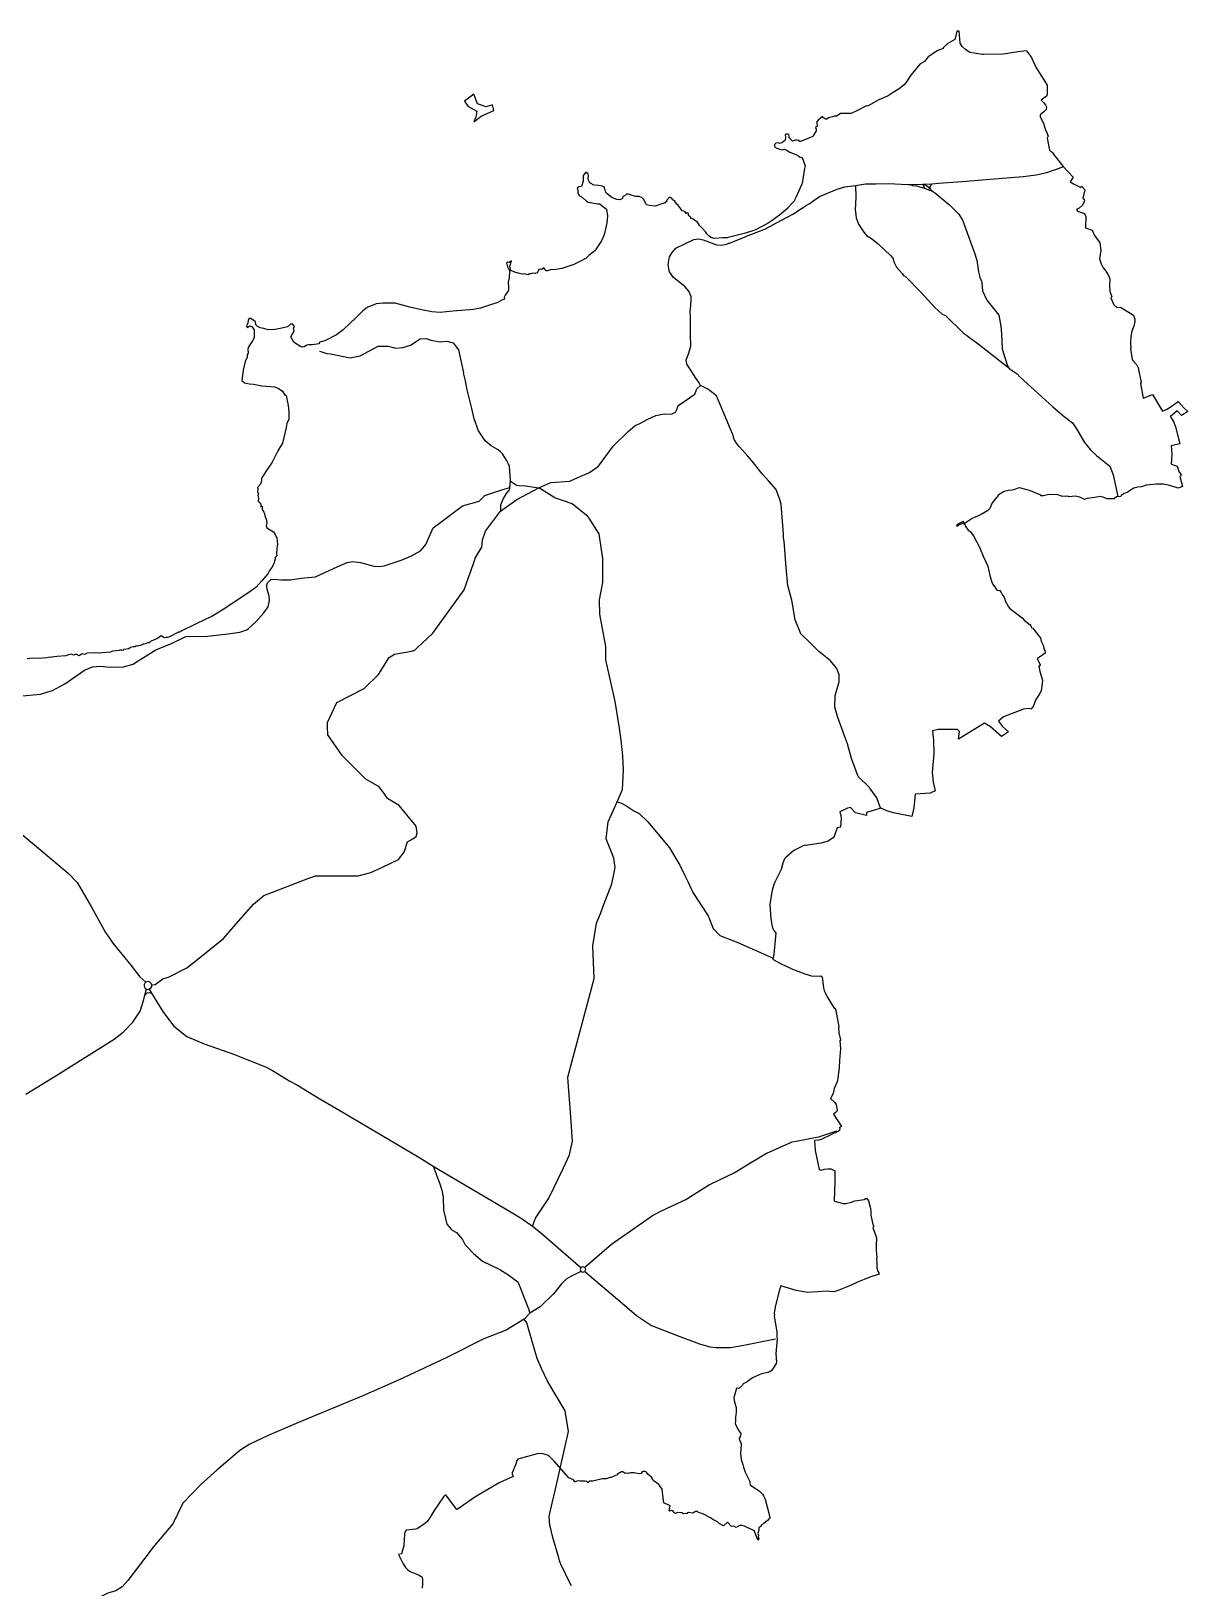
# Model space of a CAD drawing. Extents: x 0 to 452, y 0 to 685.
# Drawn here: x 266.8 to 339.8, y 420 to 518.3 of the extents above; entities that cross this region are included whole.
import ezdxf

# ---------------------------------------------------------------- set-up
doc = ezdxf.new("R2010")
doc.units = 0
doc.layers.get('0').update_dxf_attribs({"linetype": 'CONTINUOUS'})

msp = doc.modelspace()

# ---------------------------------------------------------------- linework, layer by layer
at = {"color": 7}
for points in [[(325.172917, 518.105981), (325.077005, 517.795095), (324.650365, 517.539332), (324.343889, 517.269236), (324.360425, 517.220729), (324.01316, 517.091745), (323.412335, 516.69046), (323.1698, 516.389496), (322.887578, 516.232951), (322.319826, 515.537318), (321.996814, 515.06217), (321.917439, 514.945312), (321.573481, 514.684037), (321.206372, 514.445912), (320.87013, 514.226528), (320.300174, 513.980686), (319.775417, 513.687439), (319.583594, 513.573889), (319.503116, 513.606962), (318.937569, 513.299384), (318.588099, 513.128507), (318.539592, 513.127405), (318.00822, 513.114175), (317.880338, 513.107561), (317.603629, 512.924557), (317.562838, 512.970859), (317.371016, 512.912431), (317.111944, 512.838568), (316.999497, 512.7625), (316.928941, 512.752578), (316.859488, 512.827543), (316.807674, 512.852899), (316.726094, 512.937787), (316.453793, 512.702969), (316.360087, 512.573984), (316.404184, 512.392083), (316.390955, 512.323732), (316.297248, 512.239948), (316.345755, 512.118681), (316.335833, 512.026076), (316.140703, 511.705269), (316.121962, 511.673299), (315.346953, 511.346979), (315.308368, 511.354696), (315.215764, 511.413125), (315.112136, 511.434071), (315.010712, 511.439583), (314.840937, 511.375642), (314.64691, 511.552031), (314.639193, 511.622587), (314.633681, 511.679913), (314.60171, 511.767005), (314.544384, 511.813307), (314.434141, 511.822127), (314.386736, 511.781337), (314.408785, 511.629201), (314.377917, 511.439583), (314.242318, 511.315009), (314.071441, 511.224609), (313.941354, 511.25658), (313.796936, 511.241146), (313.714254, 511.161771), (313.709844, 511.022864), (313.846545, 510.935773), (314.040573, 510.868524)], [(325.362535, 518.307726), (325.222526, 518.316545), (325.172917, 518.105981)], [(325.575304, 517.326562), (325.55987, 517.350816), (325.423168, 517.56579), (325.362535, 518.307726)], [(329.604688, 517.071901), (329.916675, 516.646363), (330.196693, 516.049948), (330.413872, 515.70158), (330.917682, 514.915547), (330.91658, 514.321337), (330.877995, 514.207787), (330.541754, 513.948715), (330.68066, 513.815321), (330.818463, 513.667595), (330.868073, 513.528689), (330.840512, 513.378759), (330.704913, 513.214496), (330.473403, 513.029288), (330.482222, 512.917943), (330.694991, 512.435078), (330.754523, 512.244357), (330.970599, 511.695347), (330.923194, 511.549826), (331.058793, 510.806788), (331.141476, 510.727413), (331.23849, 510.674496), (331.35204, 510.495903), (331.91428, 509.766094), (332.556997, 509.099123), (332.365174, 508.801467), (332.582352, 508.682405), (332.693698, 508.615156), (333.036554, 508.451996), (333.090573, 508.525859), (333.290113, 508.288837), (333.157821, 507.777309), (333.251528, 507.71888), (333.26145, 507.590998), (333.112622, 507.302162), (332.931823, 507.132387), (332.773073, 507.050807), (332.832604, 506.959306), (333.279088, 506.806068), (333.347439, 506.613142), (333.33421, 505.90428), (333.748724, 505.746632), (333.898655, 505.42362), (334.193004, 505.016823), (334.233793, 504.948472), (334.297734, 504.479939), (334.20954, 503.937543), (334.319783, 503.637682), (334.443255, 503.367587), (334.566727, 503.224271), (334.790521, 502.894644), (334.863281, 502.681875), (334.851155, 502.238698), (334.872101, 501.893637), (334.987856, 501.551884), (334.928325, 501.48684), (335.12566, 501.037049), (335.305356, 500.867274), (335.537969, 500.899245), (336.357075, 500.394332), (336.456293, 500.128646), (336.444167, 499.98533), (336.379123, 499.682162), (336.254549, 499.383403), (336.183993, 499.048264), (336.163047, 498.669028), (336.189505, 498.312943), (336.177379, 498.283177), (336.287622, 497.586441), (336.332821, 497.508168), (336.557717, 497.283273), (336.653629, 497.064991), (336.845451, 496.143359), (336.805764, 496.063984), (336.965616, 495.14566), (337.552109, 495.388194), (338.200338, 494.321042), (338.482561, 494.462153), (338.829826, 494.683741), (339.17599, 494.947222), (339.56625, 494.508455), (339.792248, 494.305607), (339.384349, 494.063073), (339.112049, 494.355217), (338.794549, 494.074097), (338.665564, 494.016771), (338.904792, 493.62651), (339.018342, 493.332162), (339.288437, 492.256189), (338.746042, 492.141537), (338.77691, 491.625599), (338.758168, 491.262899), (338.74053, 490.980677), (339.114254, 490.847283), (339.234418, 490.481276), (339.381042, 490.299375), (339.295052, 490.200156), (339.44388, 489.578385), (339.181502, 489.470347), (338.65013, 489.634609), (338.232309, 489.71178), (337.807873, 489.722804), (337.171771, 489.663273), (336.876319, 489.557439), (336.630477, 489.529878), (336.385738, 489.468142), (336.178481, 489.350182), (335.999887, 489.215686), (335.766172, 489.139618), (335.578759, 488.996302), (335.56112, 488.936771), (335.28, 488.915825), (335.143299, 488.801172), (334.704531, 488.798967), (334.424514, 488.902595), (334.255842, 488.935668), (333.929523, 488.880547), (333.431224, 488.808889), (333.260347, 488.755972), (332.98474, 488.891571), (332.671649, 488.964332), (332.306745, 488.91803), (332.209731, 488.964332), (332.074132, 488.95), (331.824983, 488.970946), (331.585755, 489.052526), (331.027925, 489.066857), (330.68066, 488.983073), (330.514193, 488.98197), (330.505373, 489.017248), (329.869271, 489.292856), (329.56059, 489.382153), (329.172535, 489.490191), (329.070009, 489.473655), (328.868264, 489.38987), (328.701797, 489.333646), (328.465877, 489.316007), (328.202396, 489.254271), (327.951042, 489.117569), (327.815443, 489.007326), (327.442821, 488.544306), (327.298403, 488.19263), (327.157292, 488.03388), (326.740573, 487.794653), (326.188255, 487.542196), (325.736259, 487.253359), (325.67783, 487.275408), (325.617196, 487.371319), (325.266623, 487.194931), (325.187248, 487.113351), (325.221424, 487.065946), (325.363637, 487.172882), (325.622708, 487.258871), (325.651372, 487.20816), (325.712005, 487.185009), (325.738463, 487.093507), (325.931389, 486.811285), (326.044939, 486.734114), (326.269835, 486.459609), (326.643559, 485.739722), (326.868455, 485.166458), (327.176033, 484.533663), (327.292891, 483.955989), (327.443924, 483.467613), (327.715122, 483.059713), (327.769141, 483.002387), (327.899227, 483.021128), (328.020495, 482.875607), (328.100972, 482.703628), (328.196884, 482.580156), (328.280668, 482.310061), (328.473594, 481.966102), (328.566198, 481.867986), (329.345616, 481.2848), (329.463576, 481.128255), (329.839505, 480.841623), (329.883602, 480.773273), (329.897934, 480.678463), (330.00487, 480.623342), (330.220946, 480.348837), (330.356545, 480.176857), (330.488837, 480.025825), (330.528524, 479.804236), (330.691684, 479.503273), (330.702708, 479.322474), (330.769957, 479.215538), (330.779879, 479.058993)], [(329.604688, 517.071901), (329.079931, 517.017882), (328.163811, 516.867951), (326.910347, 516.841493), (326.843099, 516.850312), (326.041632, 516.973785), (325.751693, 517.150174), (325.575304, 517.326562)], [(295.919922, 513.664288), (295.505408, 513.534201), (294.9575, 513.727127), (294.732604, 514.338976), (294.152726, 513.888082), (294.346754, 513.582708), (294.918915, 513.257491), (294.852769, 512.88046), (294.741424, 512.591623), (295.198932, 512.938889), (296.003707, 513.309306), (295.919922, 513.664288)], [(314.194913, 510.814505), (314.310668, 510.865217), (314.342639, 510.855295), (314.448472, 510.82553), (314.679983, 510.683316), (315.16395, 510.484878), (315.220174, 510.42204), (315.268681, 510.407708), (315.324905, 510.368021), (315.454991, 510.34487), (315.633585, 509.809088), (315.622561, 509.734123), (315.598307, 509.642621), (315.585078, 509.54671), (315.450582, 508.689019), (315.438455, 508.647127), (315.050399, 507.823611), (314.980946, 507.67809), (314.978741, 507.614149), (314.956693, 507.589896), (314.828811, 507.450989), (314.538872, 507.158845), (314.548793, 507.135694), (314.401068, 507.014427), (314.028446, 506.694722), (313.559913, 506.361788), (313.317379, 506.203038), (313.030747, 506.039878), (312.960191, 506.003498), (312.518116, 505.778602), (312.275582, 505.698125), (311.920599, 505.580165), (311.873194, 505.566936), (311.531441, 505.471024), (310.79171, 505.284713), (310.746511, 505.268177), (310.720052, 505.258255), (310.651701, 505.270382), (310.423498, 505.265972), (309.946146, 505.227387), (309.806137, 505.249436), (309.674948, 505.311172), (309.555886, 505.392752), (309.430208, 505.526146), (309.368472, 505.628672), (309.149088, 505.875616), (308.974905, 506.048698), (308.858047, 506.25375), (308.753316, 506.325408), (308.582439, 506.449982), (308.462274, 506.496285), (308.381797, 506.604323), (308.272656, 506.687005), (308.286988, 506.800556), (308.191076, 506.838038), (308.124931, 506.797248), (308.041146, 506.926232), (307.886806, 506.973637), (307.801918, 507.097109), (307.606788, 507.352873), (307.53513, 507.40138), (307.42599, 507.588793), (307.33559, 507.654939), (307.273854, 507.663759), (307.247396, 507.726597), (307.156997, 507.799357), (307.119514, 507.811484), (307.072109, 507.826918), (306.892413, 507.621866), (306.919974, 507.550208), (306.856033, 507.513828), (306.73697, 507.458707), (306.528611, 507.402482), (306.198984, 507.276806), (305.971884, 507.284523), (305.806519, 507.307674), (305.624618, 507.355078), (305.572804, 507.469731), (305.431693, 507.710061), (305.347908, 507.788333), (305.166007, 507.876528), (304.959852, 507.88645), (304.72283, 507.937162), (304.567387, 508.012127), (304.493524, 508.016537), (304.366745, 508.030868), (304.257604, 507.912908), (304.136337, 507.868811), (304.109879, 507.75526), (303.956641, 507.673681), (303.767023, 507.688012), (303.591736, 507.747543), (303.451727, 507.821406), (303.154071, 508.048507), (303.070287, 508.135599), (303.014062, 508.308681), (302.969965, 508.378134), (302.989809, 508.458611), (302.831059, 508.525859), (302.603958, 508.579878), (302.376858, 508.595312), (302.250078, 508.606337), (302.185035, 508.676892), (302.062665, 508.739731), (302.005338, 508.832335), (301.966754, 508.919427), (301.939193, 509.010929), (301.97447, 509.155347), (301.943602, 509.30197), (301.810208, 509.412213), (301.636024, 509.202752), (301.639332, 508.854384), (301.529088, 508.50822), (301.356007, 508.489479), (301.245764, 508.409002), (301.289861, 508.2723), (301.304193, 508.114653), (301.402309, 507.929444), (301.5798, 507.843455), (301.841076, 507.582179), (301.957934, 507.511623), (302.54112, 507.422326), (302.684436, 507.412405), (302.832162, 507.297752), (303.113281, 507.080573), (303.169505, 506.658342), (303.127613, 506.209653), (303.000833, 505.635287), (302.928073, 505.417005), (302.794679, 505.071944), (302.488203, 504.628767), (302.359219, 504.442457), (301.993212, 504.161337), (301.791467, 503.973924), (301.735243, 503.936441), (301.676814, 503.902266)], [(314.040573, 510.868524), (314.194913, 510.814505)], [(301.676814, 503.902266), (301.045122, 503.579253), (300.283342, 503.338924), (299.813707, 503.243012), (299.706771, 503.274982), (299.572274, 503.240807), (299.36171, 503.188993), (299.287847, 503.182378), (299.234931, 503.266163), (299.145634, 503.373099), (299.015547, 503.260651), (298.851285, 503.280495), (298.737734, 503.063316), (298.623082, 503.023628), (298.578984, 503.026936), (298.458819, 503.036857), (298.330938, 503.004887), (298.302274, 503.003785), (298.247153, 503.002682), (298.16888, 502.939844), (297.874531, 502.99276), (297.78303, 502.974019), (297.531675, 503.047882), (297.318906, 503.093082), (297.13921, 503.195607), (297.063143, 503.184583), (297.010226, 503.486649), (297.100625, 503.811866), (296.960616, 503.706033), (296.861398, 503.734696), (296.799662, 503.700521), (296.863602, 503.440347), (296.981562, 503.181276), (296.962821, 502.700616), (296.896675, 502.498871), (296.930851, 502.118533), (296.914314, 501.950963), (296.712569, 501.644488), (296.647526, 501.524323), (296.66296, 501.40526), (296.550512, 501.346832), (296.242934, 501.17816), (295.712665, 501.009488), (295.153733, 500.836406), (294.702838, 500.747109), (293.405278, 500.640174), (292.604913, 500.549774), (292.077951, 500.597179), (291.434132, 500.731675), (290.692196, 500.895937), (289.772769, 501.138472), (288.999965, 501.139575), (288.796016, 501.120833), (288.574427, 501.099887), (288.00888, 500.874991), (287.718941, 500.668837), (287.293403, 500.213533), (287.263637, 500.208021), (286.924088, 499.887213), (286.495243, 499.471597), (286.068602, 499.1552), (285.371866, 498.782578), (284.967274, 498.654696), (284.982708, 498.585243), (284.529609, 498.521302), (284.311328, 498.51138), (284.190061, 498.492639), (284.131632, 498.457361), (284.019184, 498.390113), (283.894609, 498.372474), (283.76783, 498.401137), (283.375365, 498.684462), (283.183542, 499.015191), (283.282761, 499.200399), (283.329062, 499.267648), (283.389696, 499.359149), (283.355521, 499.558689), (283.407335, 499.666727), (283.321345, 499.824375), (283.161493, 499.815556), (282.966363, 499.653498), (282.621302, 499.574123), (282.195764, 499.483724), (281.756997, 499.46829), (281.486901, 499.550972), (281.260903, 499.582943), (281.054748, 499.698698), (280.980886, 499.780278), (280.953325, 499.966588), (280.656771, 500.171641), (280.555347, 500.179357), (280.485894, 500.081241), (280.463845, 499.912569), (280.380061, 499.717439), (280.436285, 499.602787), (280.604957, 499.715234), (280.75158, 499.642474), (280.86513, 499.470495), (280.877257, 498.958967), (280.764809, 498.775963), (280.498021, 498.339401), (280.469358, 498.222543), (280.489201, 497.985521), (280.421953, 497.878585), (280.421953, 497.734167), (280.308403, 497.457457), (280.182726, 496.924982), (280.083507, 496.260217), (280.256588, 496.123516), (280.585113, 496.044141), (280.832057, 496.027604), (281.3502, 495.917361), (282.168203, 495.862239), (282.399713, 495.753099), (282.640043, 495.602066), (282.792179, 495.379375), (282.894705, 495.312127), (283.01928, 494.693663), (283.065582, 494.287969), (283.049045, 493.821641), (282.929983, 493.544931), (282.894705, 493.285859), (282.740365, 492.655269), (282.657682, 492.316823), (282.364436, 491.820729), (282.016068, 491.116276), (281.693056, 490.646641), (281.408629, 490.234332), (281.331458, 490.067864), (281.325946, 489.921241), (281.26421, 489.715087), (281.076797, 489.518854), (281.108768, 489.440582), (281.085616, 489.216788), (281.148455, 489.136311), (281.10546, 489.012838), (281.145148, 488.825425), (281.125304, 488.649037), (281.234444, 488.54651), (281.298386, 488.460521), (281.287361, 488.294054), (281.377761, 488.323819), (281.367838, 488.126484), (281.482491, 487.960017), (281.530998, 487.860799), (281.544227, 487.714175), (281.620295, 487.512431), (281.661085, 487.299662), (281.639037, 487.08138), (281.680929, 486.96342), (282.091033, 486.713168), (282.192457, 486.540087), (282.25309, 486.397873), (282.294983, 486.32842), (282.33908, 485.920521), (282.315929, 485.803663), (282.29388, 485.629479), (282.288368, 485.356076), (282.296085, 485.199531), (282.186944, 485.097005), (282.199071, 484.992274), (282.145052, 484.864392), (282.117491, 484.686901), (281.981893, 484.460903), (281.848498, 484.262465), (281.728333, 484.053003), (281.365634, 483.621953), (281.006241, 483.216259), (280.894896, 483.135781), (280.67441, 482.981441)], [(280.67441, 482.981441), (279.900504, 482.453377), (279.542213, 482.225174), (278.954618, 481.822787), (278.150946, 481.350946), (277.855495, 481.227474), (276.317604, 480.461285), (276.236024, 480.41829), (276.157752, 480.37309), (276.09822, 480.376398), (275.479757, 480.066614), (275.395972, 480.044566), (275.314393, 480.033542), (275.23171, 480.024722), (275.123672, 480.053385), (275.039887, 480.121736), (274.961615, 480.120634), (274.770894, 479.979523), (274.526155, 479.880304), (274.366302, 479.807543), (274.323307, 479.786597), (274.239523, 479.700607), (274.163455, 479.70171), (273.945174, 479.619028), (273.883438, 479.638871), (273.854774, 479.599184), (273.800755, 479.576033), (273.688307, 479.545165), (273.499792, 479.493351), (273.451285, 479.50658), (273.39947, 479.490043), (273.350963, 479.453663), (273.278203, 479.444844), (273.233004, 479.460278), (273.070946, 479.405156), (272.97283, 479.320269), (272.639896, 479.280582), (272.585877, 479.213333), (272.518629, 479.249713), (272.395156, 479.235382), (272.352162, 479.213333), (271.945365, 479.169236), (271.791024, 479.121832), (271.054601, 479.053481), (270.83191, 479.065607), (270.343533, 479.043559), (270.167144, 478.973003), (270.012804, 479.012691), (269.828698, 478.879297), (269.644592, 478.997257), (269.48474, 478.925599), (269.324887, 478.982925), (269.159523, 478.938828), (268.980929, 478.880399), (268.423099, 478.831892), (268.098984, 478.808741), (268.041658, 478.775668), (267.986537, 478.799922), (267.77928, 478.764644), (267.265547, 478.723854), (266.892925, 478.730469), (266.539045, 478.702908)], [(330.779879, 479.058993), (330.288194, 478.690781), (330.483325, 478.299418), (330.388516, 478.228863), (330.460174, 477.892621), (330.626641, 477.350226), (330.609002, 477.133047), (330.530729, 476.675538), (330.409462, 476.433003), (330.194488, 476.126528), (330.020304, 475.68776), (329.87809, 475.509167), (329.775564, 475.557674), (329.427196, 475.514679), (328.154991, 475.027405), (327.835287, 474.760616), (328.097665, 474.429887), (328.463672, 474.085929), (328.024905, 473.790477), (327.336988, 474.407838), (326.969879, 474.641554), (325.317335, 473.631727), (325.373559, 474.107977), (325.24678, 474.235859), (324.04513, 474.236962), (323.675816, 474.156484), (323.746372, 473.54684), (323.762908, 472.723325), (323.666997, 471.524982), (323.711094, 470.901007), (323.840078, 470.364123), (323.539115, 470.2175), (322.58, 470.145842), (322.494011, 469.281537), (322.365026, 468.732526), (321.227318, 468.978368), (320.806189, 469.093021), (320.43467, 469.271614), (319.509731, 468.98829), (319.506424, 468.804184), (318.828429, 468.966241), (318.502109, 469.306892), (318.314696, 469.271614), (317.828524, 469.027977)], [(317.828524, 469.027977), (317.89908, 468.754575), (317.918924, 468.63), (317.8627, 468.061146), (317.666467, 468.032482), (317.46803, 467.474653), (317.429444, 467.412917), (317.093203, 467.182509), (316.627977, 467.064549), (315.68099, 466.910208), (315.622561, 466.925642), (315.524444, 466.893672), (314.936849, 466.590503), (314.415399, 466.16276), (314.337127, 466.05803), (314.231293, 465.801163), (314.126562, 465.391059), (313.717561, 464.563134), (313.581962, 464.172873), (313.512509, 463.852066), (313.414393, 463.185095), (313.483845, 462.291024), (313.565425, 461.794931), (313.65362, 461.564523), (313.790321, 461.402465), (313.674566, 460.018915), (313.592986, 459.73559), (313.618342, 459.705825), (314.124358, 459.439037), (314.718568, 459.173351), (314.736207, 459.147995), (315.625868, 458.802934), (316.106528, 458.671745), (316.618056, 458.676155)], [(316.618056, 458.676155), (316.708455, 458.62875), (316.801059, 457.922092), (316.846259, 457.751215), (317.032569, 457.365364), (317.439366, 456.711623), (317.462518, 456.64658), (317.541893, 456.620121), (317.588194, 456.48783), (317.761276, 455.468082), (317.745842, 455.406345), (317.7723, 455.082231), (317.869314, 454.637951), (317.840651, 454.575113), (317.873724, 454.093351), (317.804271, 453.340391), (317.78553, 452.876267), (317.684106, 452.084722), (317.647726, 451.942509), (317.481259, 451.578707), (317.407396, 451.255694), (317.248646, 450.949219), (317.256363, 450.923863), (317.509922, 450.693455), (317.602526, 450.563368), (317.669774, 450.177517), (317.649931, 450.123498), (317.428342, 449.959236), (317.928845, 449.170998), (317.804271, 449.102648), (317.831832, 448.995712), (317.793247, 448.887674), (316.684201, 448.362917), (316.513325, 448.312205), (316.248741, 448.284644), (316.227795, 448.268107), (316.281814, 447.661771), (316.534271, 446.466736), (316.586085, 446.431458), (316.643412, 446.422639), (316.86941, 446.478863), (317.071155, 446.505321), (317.272899, 446.493194), (317.512127, 446.382951), (317.515434, 445.660859), (317.472439, 444.506614), (317.496693, 444.466927), (318.041293, 444.303767), (318.213273, 444.311484), (318.556129, 444.385347), (318.778819, 444.475746), (319.369722, 444.563941), (319.456814, 444.636701), (319.540599, 444.625677), (319.629896, 444.471337)], [(319.629896, 444.471337), (319.765495, 443.999496), (319.787543, 443.82421), (319.778724, 443.584982), (319.912118, 442.980851), (319.969444, 442.859583), (319.920937, 442.793437), (320.146936, 442.147413), (320.15355, 442.054809), (320.114965, 441.695417), (320.123785, 441.348151), (320.16237, 440.933637), (320.151345, 440.780399), (320.173394, 440.627162), (320.173394, 440.252335), (320.206467, 440.066024), (320.289149, 439.93263), (320.305686, 439.857665), (319.732422, 439.65592), (318.89678, 439.317474), (318.508724, 439.132266), (317.660955, 438.790512), (317.423932, 438.727674), (316.964219, 438.767361), (316.720582, 438.764054), (315.812179, 438.692396), (315.080165, 438.829097), (314.100104, 439.112422), (313.996476, 438.770668), (313.772682, 437.866675), (313.681181, 437.410269), (313.707639, 437.232778), (313.69, 437.190885), (313.84434, 436.209722), (313.850955, 435.858047), (313.876311, 435.76875), (313.792526, 434.843811), (313.824497, 434.300312), (313.804653, 434.205503), (313.645903, 433.928793), (313.497075, 433.752405), (313.40447, 433.682951), (313.288715, 433.641059), (312.879713, 433.553967), (312.328498, 433.312535), (311.986745, 433.061181), (311.725469, 432.921172), (311.679167, 432.847309), (311.453168, 432.643359), (311.318672, 432.663203), (311.138976, 432.034818), (311.18197, 431.780156), (311.288906, 431.443915), (311.295521, 431.142951), (311.248116, 430.80671), (311.252526, 430.5752), (311.232682, 430.409835), (311.430018, 430.003038), (311.575538, 429.797986), (311.563412, 429.632621), (311.482934, 429.502535), (311.485139, 429.448516), (311.605304, 429.140937), (311.613021, 429.070382), (311.555694, 428.531293), (311.599792, 428.159774), (311.718854, 427.836762), (311.74862, 427.673602), (311.863273, 427.358307), (312.136675, 426.80158), (312.175261, 426.544713), (312.757344, 426.156658), (312.945859, 425.97145), (313.02303, 425.860104), (313.112326, 425.644028), (313.422109, 424.512934), (313.405573, 424.466632), (313.268872, 424.29355), (313.038463, 424.101727), (312.885226, 424.034479), (312.852153, 423.916519), (312.728681, 423.853681), (312.725373, 423.680599), (312.652613, 423.497595), (312.694505, 423.375226), (312.684583, 423.270495), (312.716554, 423.154739), (312.663637, 423.058828)], [(312.663637, 423.058828), (312.45197, 423.618863), (312.384722, 423.669575), (311.807049, 423.937465), (311.647196, 423.983767), (311.54908, 423.987075), (311.430018, 423.952899), (311.285599, 423.860295), (311.140078, 423.949592), (311.029835, 423.912109), (310.982431, 423.936363), (310.734384, 424.186614), (310.479722, 423.971641), (310.219549, 424.101727), (310.101588, 424.226302), (309.814957, 424.356389), (309.666129, 424.464427), (309.177752, 424.727908), (308.920886, 424.813898), (308.851432, 424.874531), (308.731268, 424.862405), (308.543854, 424.760981), (308.289193, 424.802873), (308.172335, 424.732318), (307.972795, 424.730113), (307.864757, 424.777517), (307.61671, 424.800668), (307.448038, 424.745547), (307.387405, 424.784132), (307.298108, 424.903194), (307.197787, 424.925243), (307.091953, 424.899887), (307.052266, 424.918628), (307.117309, 425.222899), (306.725946, 425.414722), (306.67303, 425.73112), (306.621215, 426.268003), (306.406241, 426.571172), (306.105278, 426.787248), (305.980703, 426.899696), (305.980703, 426.993403), (305.718325, 427.234835), (305.627925, 427.351693), (305.52099, 427.394687), (305.401927, 427.402405), (305.351215, 427.379253), (305.286172, 427.257986), (305.168212, 427.239245), (304.8452, 427.319722), (304.630226, 427.31421), (304.499037, 427.27783), (304.372257, 427.280035), (304.290677, 427.259088), (304.138542, 427.380356), (304.054757, 427.362717), (303.798993, 427.234835), (303.775842, 427.186328), (303.40763, 427.024271), (303.329358, 427.014349), (303.08572, 426.930564), (302.837674, 426.922847), (302.237951, 426.776224), (302.054948, 426.782838), (301.94691, 426.695746), (301.843281, 426.761892), (301.766111, 426.779531), (301.419948, 426.779531), (301.276632, 426.807092), (301.135521, 426.748663), (301.099141, 426.750868), (301.018663, 426.871033), (300.726519, 426.995607), (299.799375, 428.041814), (299.545816, 428.294271), (299.448802, 428.407821), (299.028776, 428.522474), (298.721198, 428.504835), (297.520651, 428.176311), (297.457812, 428.096936), (297.388359, 427.865425), (297.150234, 427.304288), (297.157951, 427.238142), (297.226302, 427.079392), (296.325616, 426.677005), (294.799852, 425.782934), (293.688602, 425.002413), (293.6423, 425.023359), (292.958793, 425.929557), (292.825399, 425.797266), (292.221268, 424.940677), (291.907075, 424.396076), (291.761554, 424.213073), (291.527838, 424.017943), (291.177266, 423.794149), (291.081354, 423.757769), (290.454071, 423.682804), (290.402257, 423.600121), (290.357057, 423.450191), (290.309653, 422.702743), (290.164132, 422.205547), (289.981129, 422.159245)], [(289.981129, 422.159245), (290.282092, 421.556215), (290.426511, 421.330217), (290.551085, 421.203437), (290.725269, 421.083273), (291.251129, 420.866094), (291.449566, 420.754748), (291.479332, 420.720573), (291.504687, 420.592691), (291.499175, 420.300547), (291.467205, 420.019427)]]:
    msp.add_lwpolyline(points, dxfattribs=at)
at = {"color": 2}
for points in [[(323.059557, 508.655946), (323.65928, 508.682405), (324.04954, 508.713273), (325.540026, 508.83454), (327.063585, 508.960217), (329.393021, 509.133299), (330.226458, 509.23803), (330.901146, 509.397882), (331.178958, 509.493793), (331.495356, 509.602934), (331.935226, 509.77822)], [(315.51783, 507.175382), (315.649019, 507.269088), (315.735009, 507.330825), (315.895963, 507.40579), (316.118655, 507.588793), (316.548602, 507.87763), (317.671979, 508.340651), (318.138307, 508.481762), (318.81079, 508.577674), (319.442483, 508.684609), (319.573672, 508.679097), (319.731319, 508.677995), (320.101736, 508.676892), (320.872335, 508.70776), (322.114774, 508.640512), (322.200764, 508.643819), (322.295573, 508.644922), (323.059557, 508.655946)], [(318.81079, 508.577674), (318.837248, 507.84566), (318.803073, 507.01553), (318.816302, 506.913003), (318.859297, 506.538177), (319.002613, 506.121458), (319.343264, 505.624262), (319.508629, 505.410391), (319.772109, 505.276996), (320.112761, 504.990364), (320.253872, 504.880121), (321.056441, 504.124957), (321.193143, 503.970616), (321.203064, 503.925417), (321.250469, 503.707135), (321.412526, 503.414991), (321.777431, 502.99276), (321.847986, 502.882517), (321.987995, 502.799835), (322.963646, 501.810955), (323.832361, 500.877196), (324.277743, 500.450556), (324.496024, 500.359054), (325.635938, 499.256623), (325.816736, 499.121024), (325.919262, 499.043854), (326.552057, 498.567604), (328.411858, 497.12342), (328.516588, 497.030816)], [(322.295573, 508.644922), (322.415738, 508.576571), (322.663785, 508.550113), (323.179722, 508.413412), (323.421155, 508.299861), (323.629514, 508.244739)], [(323.059557, 508.655946), (323.179722, 508.413412)], [(323.542422, 508.341753), (323.293273, 508.54901), (323.059557, 508.655946)], [(323.629514, 508.244739), (323.542422, 508.341753), (323.535807, 508.47184), (323.598646, 508.612951), (323.65928, 508.682405)], [(323.629514, 508.244739), (323.73204, 508.177491), (323.807005, 508.121267), (323.912838, 508.039687), (324.76612, 507.330825), (324.867543, 507.232708), (324.87967, 507.221684), (325.345998, 506.768585), (325.577509, 506.386042), (325.60066, 506.347457), (325.940208, 505.361884), (326.295191, 504.432535), (326.31283, 504.38513), (326.468273, 503.849349), (326.574106, 503.128359), (326.656788, 502.776684), (326.763724, 502.527535), (326.797899, 502.44816), (326.838689, 501.921198), (327.101068, 501.340217), (327.873872, 500.386614), (327.992934, 499.700903), (328.023802, 499.210321), (328.082231, 498.264436), (328.242083, 497.705503), (328.420677, 497.184054), (328.516588, 497.030816), (329.027014, 496.685755), (329.208915, 496.466371), (329.655399, 496.065087)], [(310.830295, 504.924219), (310.875495, 504.941857), (311.328594, 505.122656), (311.805946, 505.319991), (311.947057, 505.372908), (312.315269, 505.514019), (313.036259, 505.798446), (313.102405, 505.823802), (314.144201, 506.38053), (314.869601, 506.767482), (315.418611, 507.118056), (315.51783, 507.175382)], [(308.450148, 501.570625), (308.303524, 501.899149), (308.051068, 502.196806), (307.465677, 502.655417), (307.34, 502.754635), (307.075417, 503.126155), (306.993837, 503.568229), (307.085338, 504.079757), (307.241884, 504.346545), (307.389609, 504.5075), (307.489931, 504.617743), (308.621024, 505.153524), (308.914271, 505.209748), (309.206415, 505.144705), (310.056389, 504.833819), (310.359557, 504.810668), (310.683672, 504.867995), (310.830295, 504.924219)], [(308.400538, 500.246606), (308.395026, 500.621432), (308.41928, 500.999566), (308.442431, 501.374392), (308.450148, 501.570625)], [(308.417075, 499.133151), (308.411563, 499.563099), (308.401641, 500.18046), (308.400538, 500.246606)], [(284.990425, 498.120017), (285.135946, 498.072613), (285.465573, 497.964575), (285.693776, 497.940321), (286.935113, 497.692274), (287.554679, 497.823463), (288.686875, 498.428698), (289.337309, 498.428698), (289.802535, 498.31184), (290.252326, 498.351528), (290.732986, 498.498151), (291.337118, 498.901641), (291.748325, 498.909357), (292.019523, 498.800217), (292.600504, 498.707613), (293.027144, 498.746198), (293.430634, 498.630443), (293.622457, 498.377986), (293.755851, 498.203802), (294.088785, 496.739774)], [(309.033333, 495.940512), (308.948446, 496.124618), (308.811745, 496.324158), (308.697092, 496.474088), (308.433611, 496.911753), (308.184462, 497.300912), (308.12934, 497.565495), (308.309037, 497.992135), (308.426997, 498.446337), (308.417075, 499.133151)], [(295.821806, 492.137127), (295.443672, 492.462344), (295.023646, 493.091832), (294.751345, 493.833767), (294.605825, 494.493021), (294.462509, 495.088333), (294.31809, 495.681441), (294.214462, 496.239271), (294.088785, 496.739774)], [(306.218828, 494.053151), (306.74579, 494.167804), (307.199991, 494.144653), (307.454653, 494.267023), (307.573715, 494.470972), (307.607891, 494.620903), (307.680651, 494.711302), (308.348724, 495.176528), (308.682761, 495.410243), (308.798516, 495.74428), (309.033333, 495.940512)], [(313.814575, 489.382153), (313.357066, 489.903602), (312.93263, 490.373238), (312.38362, 491.057847), (312.014306, 491.48559), (311.500573, 492.066571), (311.342925, 492.245165), (311.169844, 492.547231), (311.071727, 492.850399), (310.928412, 493.198767), (310.440035, 494.34309), (310.040955, 495.298898), (309.968194, 495.363941), (309.552578, 495.689158), (309.033333, 495.940512)], [(329.655399, 496.065087), (331.277075, 494.596649), (331.985937, 493.999132), (332.505182, 493.580208), (332.766458, 493.206484), (333.26145, 492.342179), (333.658325, 491.892387), (334.036458, 491.5352), (334.864384, 490.849488), (335.082665, 490.318116), (335.364887, 488.941181)], [(302.025182, 490.449306), (302.600651, 490.858307), (303.516771, 492.127205), (304.480295, 493.043325), (304.909141, 493.412639), (305.217821, 493.552648), (305.719427, 493.828255), (306.218828, 494.053151)], [(297.042196, 489.905807), (297.049913, 489.987387), (297.011328, 490.522066), (296.988177, 490.885868), (296.928646, 490.991701), (296.791944, 491.229826), (296.541693, 491.623394), (296.409401, 491.751276), (296.26388, 491.893489), (295.821806, 492.137127)], [(298.840261, 489.495703), (299.589913, 489.818715), (300.800382, 489.914627), (301.11678, 490.049123), (302.025182, 490.449306)], [(281.836372, 482.375104), (281.82204, 482.638585), (281.707387, 483.005694), (281.679826, 483.231693), (281.680929, 483.370599), (281.715104, 483.481944), (281.808811, 483.596597), (281.932283, 483.692509), (282.131823, 483.722274), (282.346797, 483.709045), (282.603663, 483.683689), (283.043533, 483.67046), (283.165903, 483.681484), (283.838386, 483.786215), (284.488819, 483.850156), (284.733559, 483.87441), (286.154592, 484.512717), (286.73888, 484.770686), (287.078429, 484.833524), (287.575625, 484.778403), (288.426701, 484.54579), (288.764045, 484.516024), (289.077136, 484.571146), (290.218151, 484.939357), (290.803542, 485.202838), (291.376806, 485.515929), (291.513507, 485.676884), (291.703125, 485.900677), (292.176068, 486.968932), (292.557509, 487.259974), (294.022639, 488.343663), (295.07987, 488.655651), (295.42934, 489.004019), (296.572561, 489.390972)], [(294.020434, 482.907578), (294.119653, 483.058611), (294.414002, 483.889844), (294.51322, 484.170963), (294.771189, 484.909592), (294.819696, 485.048498), (295.232005, 485.736415), (295.287127, 486.21487), (295.480052, 486.741832), (296.423733, 488.009627), (297.443481, 488.751562), (298.840261, 489.495703)], [(297.003611, 489.50342), (296.957309, 489.366719), (296.778715, 489.134106), (296.592405, 488.816606), (296.423733, 488.383351), (296.423733, 488.009627)], [(296.572561, 489.390972), (297.003611, 489.50342)], [(297.003611, 489.50342), (297.042196, 489.905807)], [(297.042196, 489.905807), (297.222995, 489.801076), (297.418125, 489.655556), (297.604436, 489.631302), (297.995799, 489.609253), (298.840261, 489.495703)], [(301.934783, 487.677795), (300.931571, 488.474852), (300.383663, 488.669982), (299.897491, 488.843064), (299.845677, 488.861806), (298.840261, 489.495703)], [(320.396085, 469.271614), (320.160165, 469.912127), (319.7225, 470.526181), (319.700451, 470.561458), (318.997101, 471.268116), (318.562743, 472.39921), (318.303672, 473.324149), (318.123976, 473.838984), (317.706155, 474.992127), (317.522049, 475.644766), (317.546302, 476.383394), (317.78112, 477.236675), (317.78112, 477.68316), (317.643316, 478.088854), (317.236519, 478.567309), (317.22329, 478.582743), (316.504505, 479.161519), (315.987465, 479.691788), (315.374514, 480.271667), (315.010712, 481.146996), (314.795738, 482.388333), (314.543281, 483.31217), (314.444062, 484.457595), (314.309566, 486.118958), (314.267674, 486.314088), (314.2798, 486.572057), (314.173967, 487.903793), (314.124358, 488.462726), (314.053802, 488.75487), (313.896155, 489.157257), (313.814575, 489.382153)], [(304.142951, 472.567882), (304.031606, 473.552352), (303.934592, 474.319644), (303.644653, 475.994236), (303.062569, 478.630148), (303.066979, 479.480121), (302.677821, 481.504184), (302.65908, 482.421406), (302.871849, 483.513915), (302.872951, 485.01322), (302.641441, 486.586389), (302.440799, 486.899479), (302.054948, 487.505816), (301.934783, 487.677795)], [(291.094583, 467.475755), (291.161832, 467.71829), (291.093481, 468.128394), (290.015304, 469.435877), (289.281085, 469.884566), (289.076033, 470.188837), (288.762943, 470.618785), (287.911866, 471.103854), (286.41697, 472.596545), (285.527309, 473.904028), (285.505261, 474.405634), (285.494236, 474.665807), (286.080729, 475.946832), (287.820365, 476.821059), (288.714436, 477.712925), (289.397943, 478.783385), (289.722057, 478.982925), (290.804644, 479.18026), (291.015208, 479.247509), (291.141988, 479.365469), (292.146302, 480.312457), (294.020434, 482.907578)], [(274.667266, 479.269557), (275.653941, 479.664227), (276.556832, 480.110712), (277.928255, 480.131658), (279.23684, 480.277179), (279.95783, 480.379705), (280.398802, 480.521918), (280.484792, 480.595781), (280.9875, 481.027934), (281.490208, 481.593481), (281.765816, 481.980434), (281.836372, 482.375104)], [(263.52059, 471.527187), (263.617604, 471.616484), (264.449939, 473.040825), (264.520495, 473.163194), (264.750903, 473.446519), (264.728854, 473.7552), (264.728854, 474.523594), (264.830278, 474.795894), (264.915165, 475.021892), (264.969184, 475.10237), (265.631745, 476.092352), (266.016493, 476.330477), (267.386814, 476.466076), (267.85204, 476.601675), (268.135365, 476.684357), (268.924705, 477.109896), (270.16053, 477.971996), (270.678672, 478.190278), (271.136181, 478.221146), (271.810868, 478.169332), (272.621155, 478.179253), (273.234106, 478.366667), (273.389549, 478.464783), (274.667266, 479.269557)], [(303.769227, 469.669592), (304.108776, 470.452318), (304.187049, 471.692552), (304.142951, 472.567882)], [(263.119306, 469.660773), (263.580122, 469.440287), (263.68816, 469.376345), (264.496241, 468.901198), (264.63625, 468.818516), (265.346215, 468.297066), (266.202804, 467.621276), (266.681259, 467.232118), (267.138768, 466.845165)], [(302.248976, 460.569028), (302.481588, 462.00329), (302.74066, 462.666953), (302.902717, 463.080364), (303.450625, 464.483759), (303.603863, 465.312787), (303.644653, 465.529965), (303.56638, 466.110946), (303.37125, 466.59822), (303.080208, 467.320312), (303.218012, 468.398489), (303.769227, 469.669592)], [(303.769227, 469.669592), (304.04704, 469.589114), (304.385486, 469.386267), (304.822049, 469.095226), (305.160495, 468.939783), (305.722734, 468.407309), (306.372066, 467.6323), (307.089748, 466.760278), (307.737977, 465.665564), (308.057682, 465.026155), (308.241788, 464.632587), (308.561493, 463.950182), (309.52171, 462.477335), (309.831493, 461.673663), (310.248212, 461.237101), (311.391432, 460.781797), (313.584167, 459.816068)], [(267.138768, 466.845165), (269.15842, 465.140807), (269.704123, 464.565338), (269.991858, 464.072552), (270.580556, 463.067135), (271.496675, 461.424514), (271.73921, 461.067326), (271.957491, 460.745417), (273.0952, 459.348637), (273.657439, 458.623238), (274.025651, 458.272665)], [(287.441129, 464.987569), (288.240391, 465.200338), (288.974609, 465.549809), (289.987743, 466.023854), (290.342726, 466.481363), (290.547778, 467.134002)], [(290.547778, 467.134002), (290.890634, 467.340156)], [(290.890634, 467.340156), (291.094583, 467.475755)], [(274.407092, 458.11612), (274.615451, 458.130451), (275.102726, 458.484332), (275.318802, 458.555989), (275.516137, 458.617726), (276.617465, 459.189887), (277.202856, 459.657318), (278.943594, 461.045278), (279.736241, 461.956988), (280.823238, 463.207144), (281.211293, 463.525746), (281.481389, 463.747335), (284.317943, 464.85197)], [(284.317943, 464.85197), (284.745686, 464.994184), (287.441129, 464.987569)], [(298.442283, 442.87171), (298.628594, 443.395364), (299.458724, 444.640009), (300.383663, 446.572569), (300.776129, 447.391675), (300.820226, 447.583498), (300.970156, 448.243854), (300.829045, 450.070582), (300.70447, 451.693359), (300.660373, 452.275443), (302.326146, 458.5152), (302.248976, 460.569028)], [(274.27921, 458.288099), (274.198733, 458.314557), (274.112743, 458.31125), (274.025651, 458.272665), (273.965018, 458.213134), (273.928637, 458.135963), (273.922023, 458.043359), (273.946276, 457.96178), (273.996988, 457.893429), (274.075261, 457.842717), (274.159045, 457.826181), (274.24283, 457.838307), (274.253854, 457.848229), (274.371814, 457.938628), (274.404887, 458.016901), (274.407092, 458.11612), (274.368507, 458.208724), (274.27921, 458.288099)], [(266.465182, 451.219314), (268.415382, 452.422066), (272.033559, 454.693073), (272.611233, 455.116406), (273.207648, 455.751406), (273.669566, 456.453655), (273.919818, 457.184566), (273.978247, 457.466788), (274.075261, 457.842717)], [(273.978247, 457.466788), (274.111641, 457.611207), (274.2748, 457.628845), (274.382838, 457.593568)], [(274.253854, 457.848229), (274.382838, 457.593568)], [(274.382838, 457.593568), (274.903186, 456.759028), (275.157847, 456.36546), (275.807179, 455.511076), (276.616363, 454.85954), (277.711076, 454.38329), (279.689939, 453.685451), (279.877352, 453.614896), (281.59053, 452.934696)], [(281.59053, 452.934696), (282.034809, 452.712005), (283.126215, 452.036215), (283.60908, 451.779349), (285.011372, 450.919453), (286.532726, 450.035304), (291.256641, 447.232925), (292.159531, 446.671788), (297.082986, 443.762474), (297.776415, 443.334731), (298.442283, 442.87171), (298.948299, 442.47704), (301.490504, 440.273281)], [(317.628984, 448.868932), (316.491276, 448.489696), (315.084575, 448.229523), (314.794636, 448.176606), (313.20934, 447.47546), (312.722066, 447.177804), (312.25684, 446.893377), (311.217248, 446.258377), (309.608802, 445.482266), (308.167925, 444.57717)], [(292.159531, 446.671788), (292.493568, 445.819609), (292.596094, 445.545104), (292.723976, 445.160356), (292.805556, 444.708359), (292.809965, 443.888151), (293.032656, 443.007309), (293.317083, 442.67217)], [(308.167925, 444.57717), (306.513177, 443.813186), (306.072205, 443.584982), (303.417552, 441.721875), (301.739653, 440.273281)], [(293.317083, 442.67217), (293.362283, 442.619253), (293.643403, 442.483655), (294.020434, 442.047092), (294.19572, 441.698724), (294.296042, 441.592891), (294.708351, 441.156328), (295.290434, 440.681181), (296.299158, 440.190599), (296.385148, 440.148707), (296.715877, 439.92822), (296.879037, 439.81908), (297.507422, 439.365981)], [(301.791467, 440.146502), (301.791467, 440.147604), (301.739653, 440.273281), (301.617283, 440.311866), (301.490504, 440.273281), (301.438689, 440.147604), (301.490504, 440.02303), (301.615078, 439.971215), (301.739653, 440.02303), (301.791467, 440.146502)], [(297.507422, 439.365981), (297.70145, 438.910677), (297.904297, 438.358359), (298.185417, 437.670443), (298.269201, 437.39263)], [(301.490504, 440.02303), (300.845582, 439.708837), (300.565564, 439.541267), (300.265703, 439.250226), (299.790556, 438.628455), (298.924045, 437.792812), (298.269201, 437.39263)], [(301.739653, 440.02303), (304.094444, 438.02322), (305.006155, 437.23388), (305.935504, 436.613212), (307.556076, 435.980417), (308.974905, 435.45125), (309.634158, 435.267144), (310.018906, 435.214227), (310.927309, 435.214227), (311.779488, 435.371875), (313.778194, 435.769852)], [(298.269201, 437.39263), (297.917526, 437.000165), (296.778715, 436.324375), (295.365399, 435.757726), (293.062422, 434.607891)], [(299.380451, 433.089844), (299.01224, 433.892413), (298.7223, 434.524106), (298.444488, 435.537239), (298.081788, 436.773064), (297.917526, 437.000165)], [(293.062422, 434.607891), (292.308359, 434.244088), (290.023021, 433.179141), (287.721146, 432.175929), (283.675226, 430.481493), (281.747075, 429.667899), (280.558655, 429.100148), (279.966649, 428.720912), (278.52467, 427.482882), (277.501615, 426.577787), (276.367213, 425.390469), (275.74434, 424.099523), (274.477648, 422.593602), (274.378429, 422.442569), (272.905582, 420.508906), (272.547292, 420.123056), (272.152622, 419.865087), (271.628967, 419.721771), (268.924705, 418.344835), (268.547674, 418.007491), (267.505877, 417.139878), (266.047361, 416.467396)], [(300.205069, 427.691241), (300.698958, 429.912639), (300.504931, 431.230043), (299.380451, 433.089844)], [(300.891884, 420.183689), (300.819123, 420.330312), (300.522569, 420.92342), (300.217196, 421.535269), (300.141129, 421.764575), (300.101441, 421.944271), (299.754175, 423.074262), (299.690234, 423.303568), (299.586606, 423.775408), (299.535894, 423.982665), (299.495104, 424.547109), (299.675903, 425.387162), (299.873238, 426.19855), (300.036398, 426.932769), (300.205069, 427.691241)]]:
    msp.add_lwpolyline(points, dxfattribs=at)

doc.saveas('drawing.dxf')
